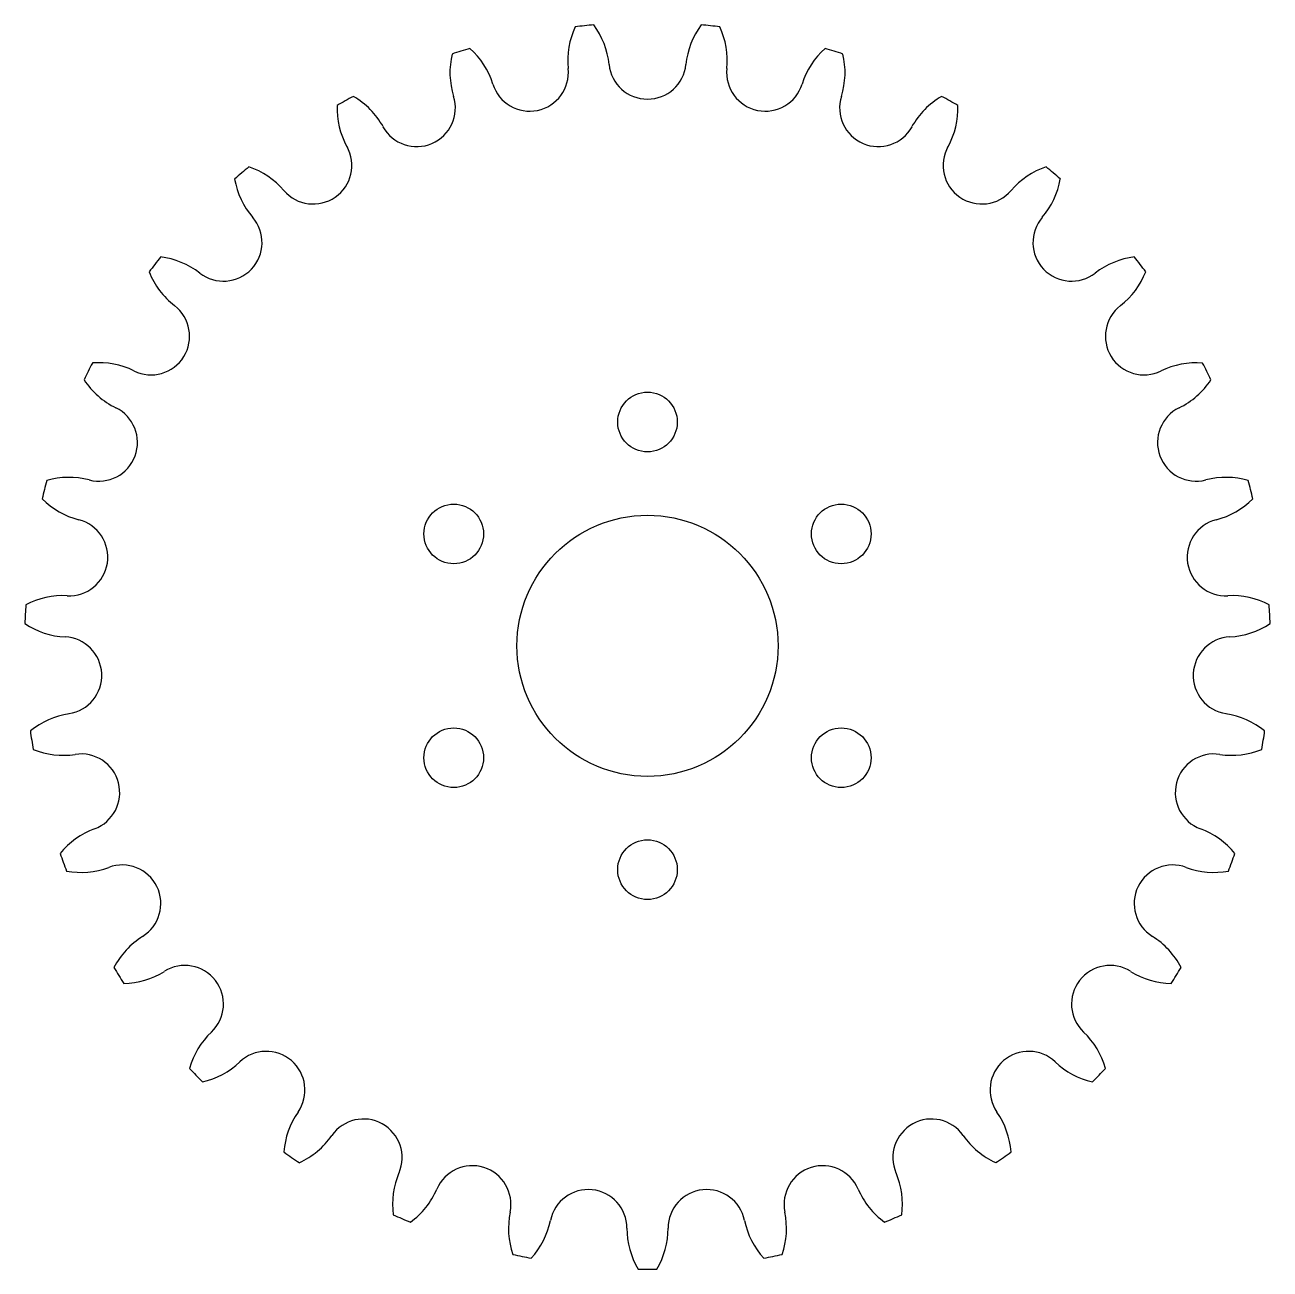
# Model space of a CAD drawing. Header units: millimetres. Extents: x -83 to 83, y -84 to 83.
import ezdxf

# ---------------------------------------------------------------- set-up
doc = ezdxf.new("R2010")
doc.units = ezdxf.units.MM

msp = doc.modelspace()

# ---------------------------------------------------------------- linework, layer by layer
at = {"color": 7, "linetype": 'Continuous', "lineweight": 25}
for centre, radius in [((0, 30), 4), ((-25.98, 15), 4), ((25.98, 15), 4), ((0, 0), 17.5), ((-25.98, -15), 4), ((25.98, -15), 4), ((0, -30), 4)]:
    msp.add_circle(centre, radius, dxfattribs=at)
for centre, radius, start, end in [((0, 78.46), 10.69, 155.0259, 185.8065), ((0, 0), 83.54, 94.9485, 96.6645), ((-15.79, 76.85), 10.69, 5.8065, 36.587), ((15.79, 76.85), 10.7, 143.413, 174.1935), ((0, 0), 83.54, 83.3355, 85.0515), ((0, 78.46), 10.69, 354.1935, 24.9741), ((-15.79, 76.85), 10.7, 166.6388, 197.4194), ((0, 0), 83.54, 106.5614, 108.2774), ((-30.94, 72.1), 10.7, 17.4194, 48.1999), ((30.94, 72.1), 10.7, 131.8001, 162.5806), ((0, 0), 83.54, 71.7226, 73.4386), ((15.79, 76.85), 10.7, 342.5806, 13.3612), ((-15.79, 76.85), 5.18, 197.4194, 5.8065), ((0, 78.46), 5.18, 185.8065, 354.1935), ((15.79, 76.85), 5.18, 174.1935, 342.5806), ((0, 0), 83.54, 118.1743, 119.8903), ((-44.82, 64.4), 10.7, 29.0323, 59.8128), ((-30.94, 72.1), 5.18, 209.0323, 17.4194), ((30.94, 72.1), 5.18, 162.5806, 330.9677), ((44.82, 64.4), 10.7, 120.1872, 150.9677), ((0, 0), 83.54, 60.1097, 61.8257), ((-30.94, 72.1), 10.7, 178.2517, 209.0323), ((30.94, 72.1), 10.7, 330.9677, 1.7483), ((-44.82, 64.4), 5.18, 220.6452, 29.0323), ((44.82, 64.4), 5.18, 150.9677, 319.3548), ((0, 0), 83.54, 129.7872, 131.5032), ((-56.87, 54.06), 10.7, 40.6452, 71.4257), ((56.87, 54.06), 10.7, 108.5743, 139.3548), ((0, 0), 83.54, 48.4968, 50.2128), ((-44.82, 64.4), 10.7, 189.8646, 220.6452), ((44.82, 64.4), 10.69, 319.3548, 350.1354), ((-56.87, 54.06), 5.18, 232.2581, 40.6452), ((56.87, 54.06), 5.18, 139.3548, 307.7419), ((0, 0), 83.54, 141.4001, 143.1161), ((-66.58, 41.5), 10.7, 52.2581, 83.0386), ((66.58, 41.5), 10.7, 96.9614, 127.7419), ((0, 0), 83.54, 36.8839, 38.5999), ((-56.87, 54.06), 10.7, 201.4775, 232.2581), ((56.87, 54.06), 10.69, 307.7419, 338.5225), ((-66.58, 41.5), 5.18, 243.871, 52.2581), ((66.58, 41.5), 5.18, 127.7419, 296.129), ((0, 0), 83.54, 153.013, 154.729), ((-73.57, 27.25), 10.7, 63.871, 94.6515), ((73.57, 27.25), 10.69, 85.3485, 116.129), ((0, 0), 83.54, 25.271, 26.987), ((-66.58, 41.5), 10.7, 213.0904, 243.871), ((66.58, 41.5), 10.7, 296.129, 326.9096), ((-73.57, 27.25), 5.18, 255.4839, 63.871), ((73.57, 27.25), 5.18, 116.129, 284.5161), ((0, 0), 83.54, 164.6259, 166.3419), ((-77.55, 11.88), 10.7, 75.4839, 106.2644), ((77.55, 11.88), 10.7, 73.7356, 104.5161), ((0, 0), 83.54, 13.6581, 15.3741), ((-73.57, 27.25), 10.7, 224.7033, 255.4839), ((73.57, 27.25), 10.7, 284.5161, 315.2967), ((-77.55, 11.88), 5.18, 267.0968, 75.4839), ((77.55, 11.88), 5.18, 104.5161, 272.9032), ((-78.36, -3.97), 10.7, 87.0968, 117.8773), ((78.36, -3.97), 10.7, 62.1227, 92.9032), ((0, 0), 83.54, 176.2388, 177.9548), ((0, 0), 83.54, 2.0452, 3.7612), ((-77.55, 11.88), 10.7, 236.3162, 267.0968), ((77.55, 11.88), 10.69, 272.9032, 303.6838), ((-78.36, -3.97), 5.18, 278.7097, 87.0968), ((78.36, -3.97), 5.18, 92.9032, 261.2903), ((-75.95, -19.67), 10.7, 98.7097, 129.4902), ((75.95, -19.67), 10.7, 50.5098, 81.2903), ((0, 0), 83.54, 187.8517, 189.5677), ((0, 0), 83.54, 350.4323, 352.1483), ((-78.36, -3.97), 10.7, 247.9291, 278.7097), ((-75.95, -19.67), 5.18, 290.3226, 98.7097), ((75.95, -19.67), 5.18, 81.2903, 249.6774), ((78.36, -3.97), 10.7, 261.2903, 292.0709), ((-70.44, -34.55), 10.7, 110.3226, 141.1031), ((70.44, -34.55), 10.69, 38.8969, 69.6774), ((0, 0), 83.54, 199.4646, 201.1806), ((0, 0), 83.54, 338.8194, 340.5354), ((-75.95, -19.67), 10.7, 259.542, 290.3226), ((-70.44, -34.55), 5.18, 301.9355, 110.3226), ((70.44, -34.55), 5.18, 69.6774, 238.0645), ((75.95, -19.67), 10.7, 249.6774, 280.458), ((-62.04, -48.02), 10.69, 121.9355, 152.716), ((62.04, -48.02), 10.7, 27.284, 58.0645), ((0, 0), 83.54, 211.0775, 212.7935), ((-62.04, -48.02), 5.18, 313.5484, 121.9355), ((62.04, -48.02), 5.18, 58.0645, 226.4516), ((0, 0), 83.54, 327.2065, 328.9225), ((-70.44, -34.55), 10.7, 271.1549, 301.9355), ((70.44, -34.55), 10.7, 238.0645, 268.8451), ((-51.11, -59.53), 10.7, 133.5484, 164.3289), ((51.11, -59.53), 10.7, 15.6711, 46.4516), ((-51.11, -59.53), 5.18, 325.1613, 133.5484), ((51.11, -59.53), 5.18, 46.4516, 214.8387), ((0, 0), 83.54, 222.6904, 224.4064), ((-62.04, -48.02), 10.69, 282.7678, 313.5484), ((62.04, -48.02), 10.7, 226.4516, 257.2322), ((0, 0), 83.54, 315.5936, 317.3096), ((-38.08, -68.6), 10.7, 145.1613, 175.9418), ((-38.08, -68.6), 5.18, 336.7742, 145.1613), ((38.08, -68.6), 5.18, 34.8387, 203.2258), ((38.08, -68.6), 10.69, 4.0582, 34.8387), ((-51.11, -59.53), 10.7, 294.3808, 325.1613), ((51.11, -59.53), 10.69, 214.8387, 245.6192), ((0, 0), 83.54, 234.3033, 236.0193), ((0, 0), 83.54, 303.9807, 305.6967), ((-23.49, -74.86), 5.18, 348.3871, 156.7742), ((23.49, -74.86), 5.18, 23.2258, 191.6129), ((-23.49, -74.86), 10.7, 156.7742, 187.5547), ((23.49, -74.86), 10.7, 352.4453, 23.2258), ((-38.08, -68.6), 10.7, 305.9937, 336.7742), ((-7.94, -78.06), 5.18, 0, 168.3871), ((7.94, -78.06), 5.18, 11.6129, 180), ((38.08, -68.6), 10.7, 203.2258, 234.0063), ((0, 0), 83.54, 245.9162, 247.6322), ((-7.94, -78.06), 10.7, 168.3871, 199.1676), ((7.94, -78.06), 10.7, 340.8324, 11.6129), ((0, 0), 83.54, 292.3678, 294.0838), ((-23.49, -74.86), 10.69, 317.6066, 348.3871), ((7.94, -78.06), 10.7, 180, 210.7805), ((-7.94, -78.06), 10.7, 329.2195, 0), ((23.49, -74.86), 10.7, 191.6129, 222.3934), ((0, 0), 83.54, 257.5291, 259.2451), ((0, 0), 83.54, 280.7549, 282.4709), ((0, 0), 83.54, 269.142, 270.858)]:
    msp.add_arc(centre, radius, start, end, dxfattribs=at)

doc.saveas('drawing.dxf')
